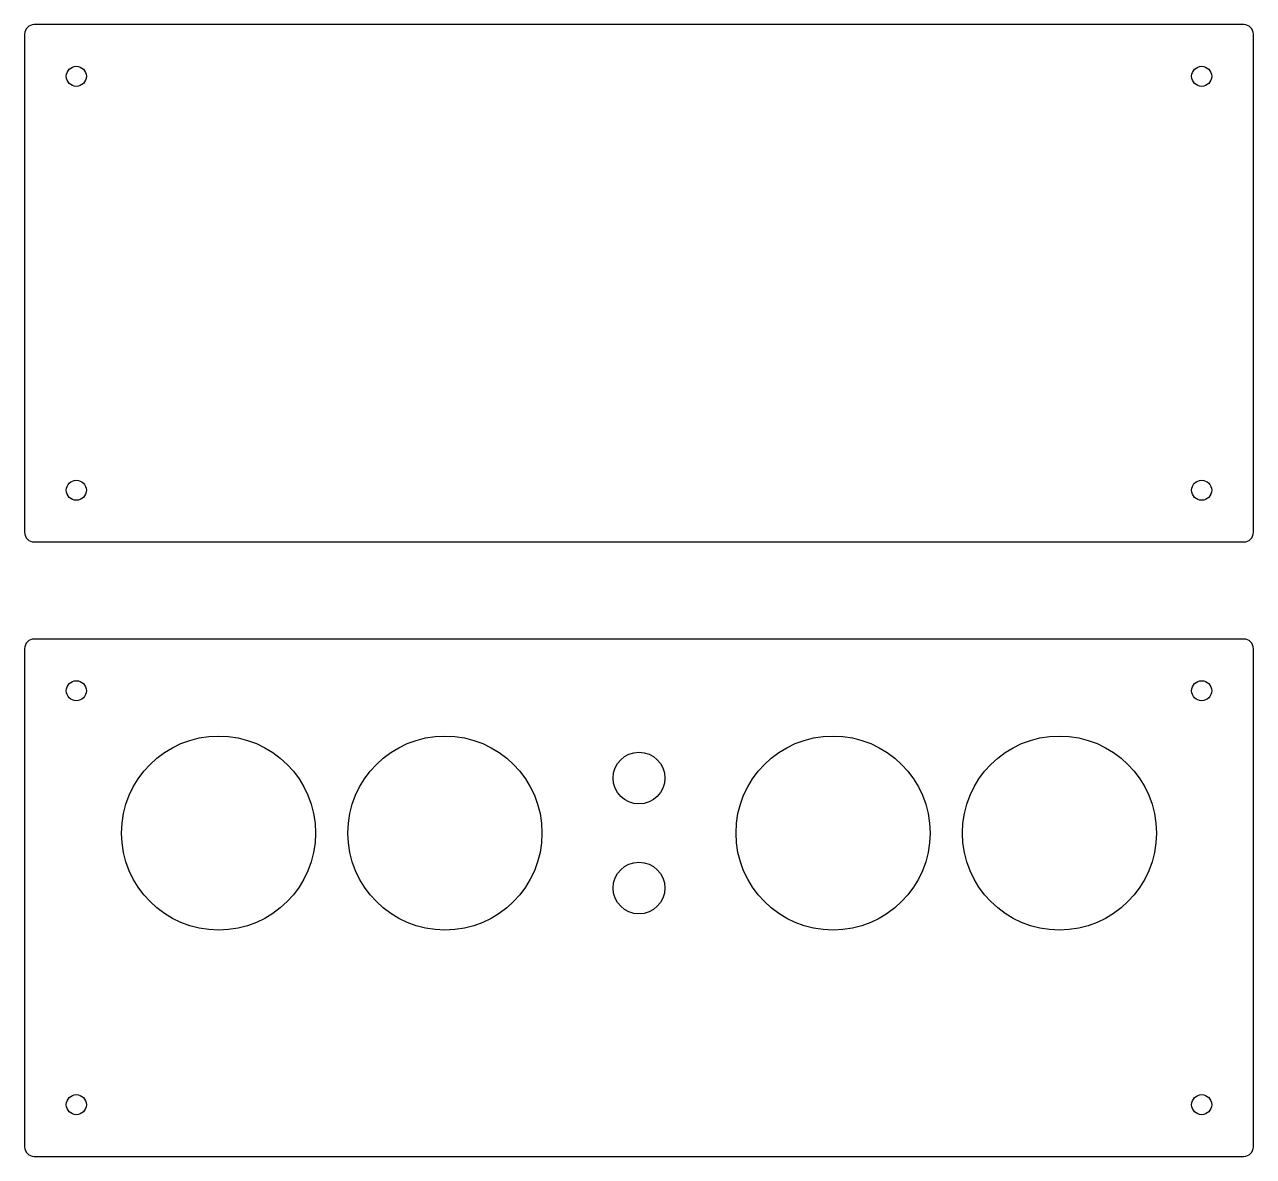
# Model space of a CAD drawing. Header units: millimetres. Extents: x -5 to 185, y -5 to 170.
import ezdxf

# ---------------------------------------------------------------- set-up
doc = ezdxf.new("R2010")
doc.units = ezdxf.units.MM

msp = doc.modelspace()

# ---------------------------------------------------------------- linework, layer by layer
for p, q in [((183.5, 170), (-3.5, 170)), ((-5, 168.5), (-5, 91.5)), ((185, 91.5), (185, 168.5)), ((-3.5, 90), (183.5, 90)), ((183.5, 75), (-3.5, 75)), ((-5, 73.5), (-5, -3.5)), ((185, -3.5), (185, 73.5)), ((-3.5, -5), (183.5, -5))]:
    msp.add_line(p, q)
for centre, radius in [((3, 162), 1.55), ((177, 162), 1.55), ((3, 98), 1.55), ((177, 98), 1.55), ((3, 67), 1.55), ((177, 67), 1.55), ((25, 45), 15), ((60, 45), 15), ((120, 45), 15), ((155, 45), 15), ((90, 53.5), 4), ((90, 36.5), 4), ((3, 3), 1.55), ((177, 3), 1.55)]:
    msp.add_circle(centre, radius)
for centre, start, end in [((-3.5, 168.5), 90, 180), ((183.5, 168.5), 0, 90), ((-3.5, 91.5), 180, 270), ((183.5, 91.5), 270, 0), ((-3.5, 73.5), 90, 180), ((183.5, 73.5), 0, 90), ((-3.5, -3.5), 180, 270), ((183.5, -3.5), 270, 0)]:
    msp.add_arc(centre, 1.5, start, end)

doc.saveas('drawing.dxf')
